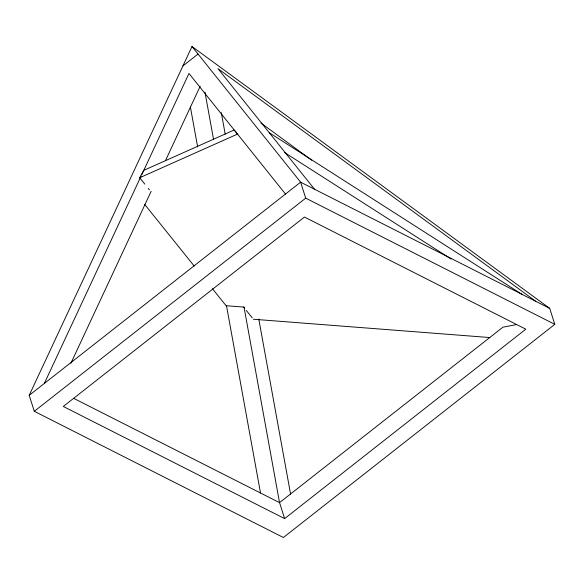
<?xml version="1.0" encoding="UTF-8"?>
<svg xmlns="http://www.w3.org/2000/svg" width="584" height="584" viewBox="0 0 584 584"><rect width="100%" height="100%" fill="white"/><g stroke="black" fill="none" stroke-linecap="round" stroke-linejoin="round"><path stroke-width="0.88" d="M29.2 395.346L191.997 46.494L549.705 308.381L554.8 324.346L283.393 537.506L34.295 411.311L29.2 395.346L300.607 182.179L549.705 308.381M44.318 383.469L141.08 176.12M141.854 174.463L188.975 73.482L285.488 194.056M70.919 363.219L151.161 191.282M165.433 160.695L200.151 86.301M144.832 184.142L139.685 177.74L143.781 170.338L234.206 129.991L237.761 134.422M182.931 65.926L198.049 54.049M34.295 411.311L305.702 198.151L554.8 324.346M284.634 518.607L525.804 329.186L304.461 217.051L63.291 406.464L284.634 518.607L279.539 502.634L243.959 306.775M139.685 177.74L237.359 134.167M516.358 324.631L502.97 327.157L279.539 502.634L73.657 398.332M253.383 319.244L489.903 337.559M269.253 132.707L521.957 294.321M284.364 152.395L451.038 258.989M535.827 301.351L217.971 68.642L314.484 189.209M260.982 123.071L311.747 160.235M148.256 188.406L149.402 189.829M244.689 308.425L243.601 307.067L226.081 305.717L212.423 288.715M246.317 310.454L252.295 317.893M144.708 204.436L194.216 266.056M191.997 46.494L300.607 182.179L305.702 198.151M221.292 112.661L225.205 134.196M258.778 318.995L290.649 494.451M204.969 92.141L213.576 139.54M190.34 106.711L197.655 146.993M226.497 305.746L260.515 493.005"/></g></svg>
